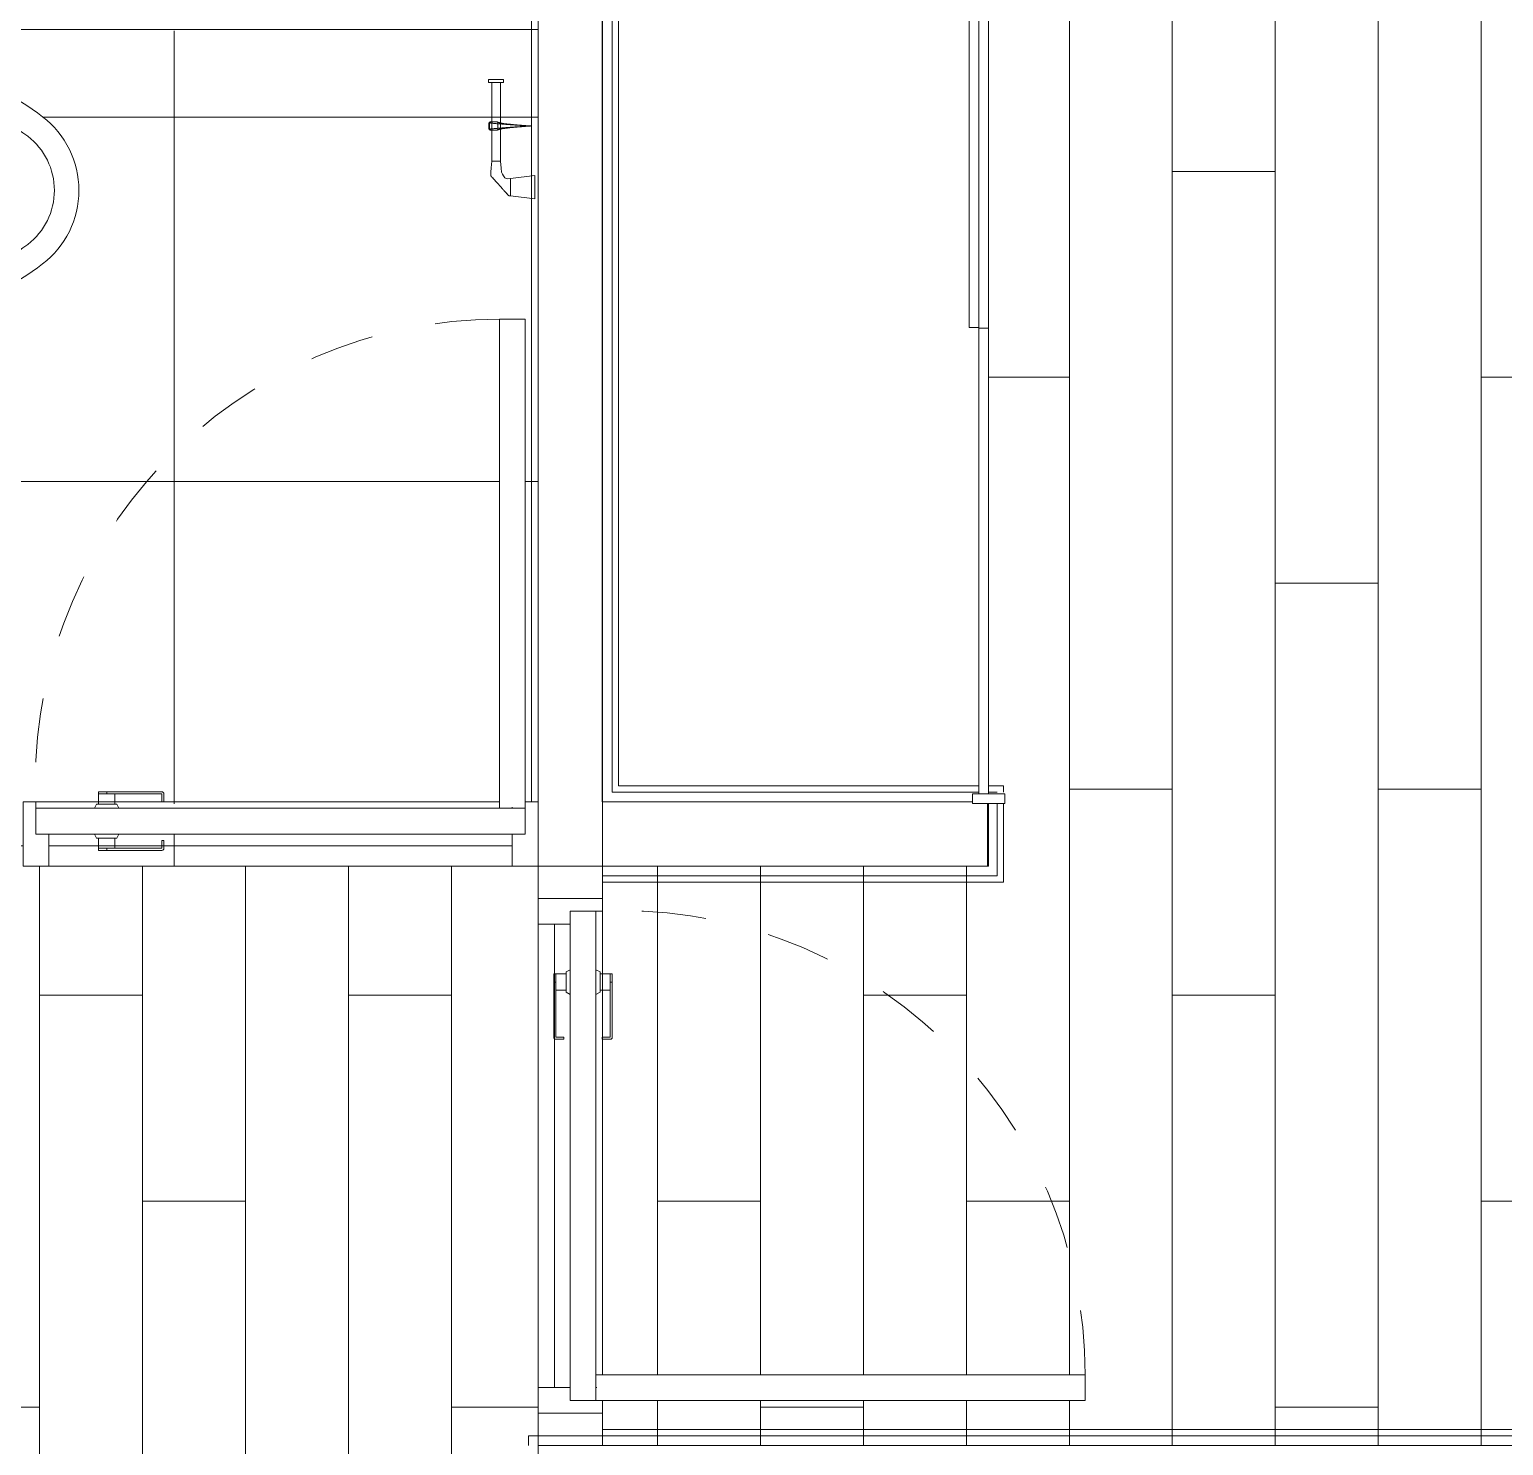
# Model space of a CAD drawing. Header units: metres. Extents: x 3856 to 4207, y -1118 to -691.
# Drawn here: x 4000.567 to 4002.857, y -987.727 to -985.527 of the extents above; entities that cross this region are included whole.
import ezdxf

# ---------------------------------------------------------------- set-up
doc = ezdxf.new("R2010")
doc.units = ezdxf.units.M
doc.linetypes.add('Derribado', pattern=[0.0048, 0.0032, -0.0016])
doc.linetypes.add('Trazo', pattern=[0.006, 0.003, -0.003])
for name, color, linetype, lineweight in [('_Hidden Lines_', 7, 'Trazo', 9), ('Casework', 7, 'Continuous', 9), ('Common Edges', 7, 'Continuous', 9), ('Detail Items', 7, 'Continuous', 9), ('Doors', 7, 'Continuous', 9), ('Floors', 7, 'Continuous', 9), ('Furniture', 7, 'Continuous', 9), ('Generic Models', 7, 'Continuous', 9), ('Linea de proyección', 7, 'Derribado', 9), ('Panel', 7, 'Continuous', 9), ('Plumbing Fixtures', 7, 'Continuous', 9), ('Surface Pattern', 7, 'Continuous', 9), ('Walls', 7, 'Continuous', 9)]:
    doc.layers.add(name, color=color, linetype=linetype, lineweight=lineweight)
doc.layers.add('ROA-E00-URB-A101-MASTER_PLAN cambio estaciomientos_dwg', color=7, linetype='Continuous', lineweight=9, true_color=0x767676)

# ---------------------------------------------------------------- blocks, each defined once
blk = doc.blocks.new('Multifuncional 2D - Closet 60x220cm-5509520-IMPLANTACIÓN - KIT COMERCIAL')
at = {"layer": '_Hidden Lines_'}
for p, q in [((1.3422, 1.0866), (-0.8578, 1.0866)), ((-0.8578, 1.0866), (-0.8578, 0.5116)), ((1.3422, 0.4866), (1.3422, 1.0866)), ((-0.122, 0.4866), (0.6025, 0.4866))]:
    blk.add_line(p, q, dxfattribs=at)
at = {"layer": 'Casework'}
for p, q in [((-0.8578, 1.0866), (1.3422, 1.0866)), ((-0.8578, 0.5116), (-0.8578, 1.0866)), ((1.3422, 1.0866), (1.3422, 0.4866)), ((0.6025, 0.4866), (-0.122, 0.4866))]:
    blk.add_line(p, q, dxfattribs=at)
blk = doc.blocks.new('Toilet-Pressure_Lite_1_0-Kohler-Highline-3519-TR - SANITARIO ACUACER PLUS REDONDO BLANCO REF_ 320381001 CORONA O SIMILAR-5486827-IMPLANTACIÓN - KIT COMERCIAL')
at = {"layer": 'Plumbing Fixtures', "color": 254, "true_color": 0xd4d4d4}
for p, q in [((0.2454, -0.0249), (-0.2454, -0.0249)), ((-0.2511, -0.1586), (-0.2605, -0.1644)), ((-0.2605, -0.1644), (-0.2208, -0.2286)), ((-0.2208, -0.2286), (-0.215, -0.225)), ((-0.1802, -0.2486), (-0.1335, -0.2486)), ((-0.1335, -0.2486), (0.1335, -0.2486)), ((0.1335, -0.2486), (0.1802, -0.2486))]:
    blk.add_line(p, q, dxfattribs=at)
for centre, radius, start, end in [((-0.2454, -0.0499), 0.025, 90, 179.9901), ((0.2454, -0.0499), 0.025, 0.0099, 90), ((0.0187, -0.0547), 0.2891, 179.041, 201.0566), ((-0.0187, -0.0547), 0.2891, 321.0402, 0.959), ((0.0187, -0.0547), 0.2891, 201.0566, 216.0714), ((0.0187, -0.0547), 0.2891, 216.0714, 218.9598), ((-0.1808, -0.216), 0.0326, 218.9598, 271.032), ((-11.2241, 2.8397), 11.5125, 343.49983, 344.43937), ((11.2241, 2.8397), 11.5125, 195.56063, 196.50017), ((0.1808, -0.216), 0.0326, 268.968, 321.0402), ((0, -0.4619), 0.1397, 57.4753, 122.5247), ((0.0203, -0.4937), 0.1774, 122.5247, 163.4753), ((-0.0203, -0.4937), 0.1774, 16.5247, 57.4753), ((0.0203, -0.4937), 0.1062, 122.5247, 163.4753), ((0, -0.4619), 0.0685, 57.4753, 122.5247), ((-0.0203, -0.4937), 0.1062, 16.5247, 57.4753), ((0.0777, -0.5107), 0.2754, 163.4753, 196.5247), ((0.0203, -0.4937), 0.2155, 162.8319, 163.4753), ((-0.0203, -0.4937), 0.2155, 16.5247, 17.1681), ((-0.0777, -0.5107), 0.2754, 343.4753, 16.5247), ((0.0777, -0.5107), 0.2373, 163.4753, 196.5247), ((-0.0777, -0.5107), 0.2373, 343.4753, 16.5247), ((0.0777, -0.5107), 0.1661, 163.4753, 196.5247), ((-0.0777, -0.5107), 0.1661, 343.4753, 16.5247), ((0.232, -0.4649), 0.327, 196.5247, 217.4753), ((-0.232, -0.4649), 0.327, 322.5247, 343.4753), ((0.232, -0.4649), 0.4363, 196.5247, 217.4753), ((0.232, -0.4649), 0.3982, 196.5247, 217.4753), ((-0.232, -0.4649), 0.3982, 322.5247, 343.4753), ((-0.232, -0.4649), 0.4363, 322.5247, 343.4753), ((0, -0.6428), 0.0347, 217.4753, 322.5247), ((0, -0.6428), 0.1059, 217.4753, 322.5247), ((0, -0.6428), 0.144, 217.4753, 322.5247)]:
    blk.add_arc(centre, radius, start, end, dxfattribs=at)
blk = doc.blocks.new('COUR-PUERTA-SIMPLE - P-05 _ 80 cm x 210 cm-V219-IMPLANTACIÓN - KIT COMERCIAL')
at = {"layer": 'Detail Items'}
for p, q in [((0.38, 0.8), (0.34, 0.8)), ((0.34, 0.8), (0.34, 0.04)), ((0.34, 0.8), (0.38, 0.8)), ((0.34, 0.04), (0.34, 0.8)), ((0.38, 0.04), (0.38, 0.8)), ((0.38, 0.8), (0.38, 0.04)), ((0.34, 0.04), (0.38, 0.04)), ((0.38, 0.04), (0.34, 0.04)), ((0.36, 0.04), (0.36, 0.0415))]:
    blk.add_line(p, q, dxfattribs=at)
at = {"layer": 'Doors'}
for p, q in [((-0.38, 0.05), (-0.4, 0.05)), ((-0.38, 0), (-0.38, 0.05)), ((-0.2857, 0.0464), (-0.289, 0.04)), ((-0.2543, 0.0464), (-0.2857, 0.0464)), ((-0.2543, 0.0464), (-0.2857, 0.0464)), ((-0.2827, 0.0654), (-0.2827, 0.0622)), ((-0.27, 0.0654), (-0.2827, 0.0654)), ((-0.2827, 0.0622), (-0.27, 0.0622)), ((-0.2827, 0.0622), (-0.2827, 0.0464)), ((-0.2573, 0.0622), (-0.2827, 0.0622)), ((-0.2573, 0.0622), (-0.2827, 0.0622)), ((-0.2827, 0.0464), (-0.2573, 0.0464)), ((-0.2827, 0.0464), (-0.2573, 0.0464)), ((-0.27, 0.0654), (-0.1842, 0.0654)), ((-0.1842, 0.0654), (-0.27, 0.0654)), ((-0.27, 0.0654), (-0.27, 0.0622)), ((-0.27, 0.0622), (-0.27, 0.0654)), ((-0.27, 0.0622), (-0.1842, 0.0622)), ((-0.1842, 0.0622), (-0.27, 0.0622)), ((-0.2573, 0.0464), (-0.2573, 0.0622)), ((-0.2509, 0.04), (-0.2543, 0.0464)), ((-0.1842, 0.0622), (-0.1842, 0.0499)), ((-0.1842, 0.0499), (-0.1842, 0.0622)), ((-0.1842, 0.0499), (-0.1811, 0.0499)), ((-0.1811, 0.0499), (-0.1842, 0.0499)), ((-0.1811, 0.0499), (-0.1811, 0.0623)), ((-0.1811, 0.0623), (-0.1811, 0.0499)), ((0.4, 0.05), (0.38, 0.05)), ((0.38, 0.04), (0.38, 0)), ((-0.289, 0), (-0.2857, -0.0064)), ((-0.2543, -0.0064), (-0.2509, 0)), ((0.38, 0), (0.36, 0)), ((0.36, 0), (0.36, -0.05)), ((-0.36, 0), (-0.38, 0)), ((-0.36, -0.05), (-0.36, 0)), ((-0.2857, -0.0064), (-0.2543, -0.0064)), ((-0.2857, -0.0064), (-0.2543, -0.0064)), ((-0.2827, -0.0064), (-0.2827, -0.0222)), ((-0.2573, -0.0064), (-0.2827, -0.0064)), ((-0.2573, -0.0064), (-0.2827, -0.0064)), ((-0.2827, -0.0222), (-0.2827, -0.0254)), ((-0.27, -0.0222), (-0.2827, -0.0222)), ((-0.2827, -0.0222), (-0.2573, -0.0222)), ((-0.2827, -0.0222), (-0.2573, -0.0222)), ((-0.27, -0.0222), (-0.1842, -0.0222)), ((-0.1842, -0.0222), (-0.27, -0.0222)), ((-0.27, -0.0254), (-0.27, -0.0222)), ((-0.27, -0.0222), (-0.27, -0.0254)), ((-0.2573, -0.0222), (-0.2573, -0.0064)), ((-0.1842, -0.0222), (-0.1842, -0.0099)), ((-0.1842, -0.0099), (-0.1842, -0.0222)), ((-0.1842, -0.0099), (-0.1811, -0.0099)), ((-0.1811, -0.0099), (-0.1842, -0.0099)), ((-0.1811, -0.0099), (-0.1811, -0.0223)), ((-0.1811, -0.0223), (-0.1811, -0.0099)), ((-0.2827, -0.0254), (-0.27, -0.0254)), ((-0.27, -0.0254), (-0.1842, -0.0254)), ((-0.1842, -0.0254), (-0.27, -0.0254)), ((-0.4, -0.05), (-0.36, -0.05)), ((0.36, -0.05), (0.4, -0.05))]:
    blk.add_line(p, q, dxfattribs=at)
at = {"layer": 'Doors', "flags": 128}
for points in [[(-0.1842, 0.0654), (-0.1835, 0.0653), (-0.1829, 0.0651), (-0.1823, 0.0647), (-0.1818, 0.0642), (-0.1814, 0.0636), (-0.1812, 0.063), (-0.1811, 0.0623)], [(-0.1811, 0.0623), (-0.1812, 0.063), (-0.1814, 0.0636), (-0.1818, 0.0642), (-0.1823, 0.0647), (-0.1829, 0.0651), (-0.1835, 0.0653), (-0.1842, 0.0654)], [(-0.1842, -0.0254), (-0.1835, -0.0253), (-0.1829, -0.0251), (-0.1823, -0.0247), (-0.1818, -0.0242), (-0.1814, -0.0236), (-0.1812, -0.023), (-0.1811, -0.0223)], [(-0.1811, -0.0223), (-0.1812, -0.023), (-0.1814, -0.0236), (-0.1818, -0.0242), (-0.1823, -0.0247), (-0.1829, -0.0251), (-0.1835, -0.0253), (-0.1842, -0.0254)]]:
    blk.add_lwpolyline(points, dxfattribs=at)
at = {"layer": 'Linea de proyección'}
blk.add_arc((0.34, 0.0789), 0.7211, 90, 183.0963, dxfattribs=at)
at = {"layer": 'Panel'}
for p, q in [((0.34, 0.04), (-0.38, 0.04)), ((-0.38, 0.04), (-0.38, 0)), ((0.38, 0), (0.38, 0.04)), ((-0.38, 0), (0.38, 0))]:
    blk.add_line(p, q, dxfattribs=at)
blk = doc.blocks.new('COUR-PUERTA-SIMPLE - P-05 _ 80 cm x 210 cm-12032437-IMPLANTACIÓN - KIT COMERCIAL')
at = {"layer": 'Detail Items'}
for p, q in [((0.38, 0.8), (0.34, 0.8)), ((0.34, 0.8), (0.34, 0.04)), ((0.34, 0.8), (0.38, 0.8)), ((0.34, 0.04), (0.34, 0.8)), ((0.38, 0.04), (0.38, 0.8)), ((0.38, 0.8), (0.38, 0.04)), ((0.34, 0.04), (0.38, 0.04)), ((0.38, 0.04), (0.34, 0.04)), ((0.36, 0.04), (0.36, 0.0415))]:
    blk.add_line(p, q, dxfattribs=at)
at = {"layer": 'Doors'}
for p, q in [((-0.38, 0.05), (-0.4, 0.05)), ((-0.4, 0.05), (-0.4, -0.05)), ((-0.38, 0), (-0.38, 0.05)), ((-0.2857, 0.0463), (-0.2891, 0.04)), ((-0.2543, 0.0463), (-0.2857, 0.0463)), ((-0.2543, 0.0463), (-0.2857, 0.0463)), ((-0.2827, 0.0654), (-0.2827, 0.0622)), ((-0.27, 0.0654), (-0.2827, 0.0654)), ((-0.2827, 0.0622), (-0.27, 0.0622)), ((-0.2827, 0.0622), (-0.2827, 0.0463)), ((-0.2573, 0.0622), (-0.2827, 0.0622)), ((-0.2573, 0.0622), (-0.2827, 0.0622)), ((-0.2827, 0.0463), (-0.2573, 0.0463)), ((-0.2827, 0.0463), (-0.2573, 0.0463)), ((-0.27, 0.0654), (-0.1842, 0.0654)), ((-0.1842, 0.0654), (-0.27, 0.0654)), ((-0.27, 0.0654), (-0.27, 0.0622)), ((-0.27, 0.0622), (-0.27, 0.0654)), ((-0.27, 0.0622), (-0.1842, 0.0622)), ((-0.1842, 0.0622), (-0.27, 0.0622)), ((-0.2573, 0.0463), (-0.2573, 0.0622)), ((-0.251, 0.04), (-0.2543, 0.0463)), ((-0.1842, 0.0622), (-0.1842, 0.0499)), ((-0.1842, 0.0499), (-0.1842, 0.0622)), ((-0.1842, 0.0499), (-0.1811, 0.0499)), ((-0.1811, 0.0499), (-0.1842, 0.0499)), ((-0.1811, 0.0499), (-0.1811, 0.0623)), ((-0.1811, 0.0623), (-0.1811, 0.0499)), ((0.4, 0.05), (0.38, 0.05)), ((0.4, -0.05), (0.4, 0.05)), ((0.38, 0.04), (0.38, 0)), ((0.38, 0), (0.36, 0)), ((0.36, 0), (0.36, -0.05)), ((-0.36, 0), (-0.38, 0)), ((-0.36, -0.05), (-0.36, 0)), ((-0.2891, 0), (-0.2857, -0.0064)), ((-0.2857, -0.0064), (-0.2543, -0.0064)), ((-0.2857, -0.0064), (-0.2543, -0.0064)), ((-0.2827, -0.0064), (-0.2827, -0.0222)), ((-0.2573, -0.0064), (-0.2827, -0.0064)), ((-0.2573, -0.0064), (-0.2827, -0.0064)), ((-0.2827, -0.0222), (-0.2827, -0.0254)), ((-0.27, -0.0222), (-0.2827, -0.0222)), ((-0.2827, -0.0222), (-0.2573, -0.0222)), ((-0.2827, -0.0222), (-0.2573, -0.0222)), ((-0.27, -0.0222), (-0.1842, -0.0222)), ((-0.1842, -0.0222), (-0.27, -0.0222)), ((-0.27, -0.0254), (-0.27, -0.0222)), ((-0.27, -0.0222), (-0.27, -0.0254)), ((-0.2573, -0.0222), (-0.2573, -0.0064)), ((-0.2543, -0.0064), (-0.251, 0)), ((-0.1842, -0.0222), (-0.1842, -0.0099)), ((-0.1842, -0.0099), (-0.1842, -0.0222)), ((-0.1842, -0.0099), (-0.1811, -0.0099)), ((-0.1811, -0.0099), (-0.1842, -0.0099)), ((-0.1811, -0.0099), (-0.1811, -0.0223)), ((-0.1811, -0.0223), (-0.1811, -0.0099)), ((-0.2827, -0.0254), (-0.27, -0.0254)), ((-0.27, -0.0254), (-0.1842, -0.0254)), ((-0.1842, -0.0254), (-0.27, -0.0254)), ((-0.4, -0.05), (-0.36, -0.05)), ((0.36, -0.05), (0.4, -0.05))]:
    blk.add_line(p, q, dxfattribs=at)
at = {"layer": 'Doors', "flags": 128}
for points in [[(-0.1842, 0.0654), (-0.1835, 0.0653), (-0.1829, 0.0651), (-0.1823, 0.0647), (-0.1818, 0.0642), (-0.1814, 0.0636), (-0.1812, 0.063), (-0.1811, 0.0623)], [(-0.1811, 0.0623), (-0.1812, 0.063), (-0.1814, 0.0636), (-0.1818, 0.0642), (-0.1823, 0.0647), (-0.1829, 0.0651), (-0.1835, 0.0653), (-0.1842, 0.0654)], [(-0.1842, -0.0254), (-0.1835, -0.0253), (-0.1829, -0.0251), (-0.1823, -0.0247), (-0.1818, -0.0242), (-0.1814, -0.0236), (-0.1812, -0.023), (-0.1811, -0.0223)], [(-0.1811, -0.0223), (-0.1812, -0.023), (-0.1814, -0.0236), (-0.1818, -0.0242), (-0.1823, -0.0247), (-0.1829, -0.0251), (-0.1835, -0.0253), (-0.1842, -0.0254)]]:
    blk.add_lwpolyline(points, dxfattribs=at)
at = {"layer": 'Linea de proyección'}
blk.add_arc((0.34, 0.0789), 0.7211, 90, 183.0963, dxfattribs=at)
at = {"layer": 'Panel'}
for p, q in [((0.34, 0.04), (-0.38, 0.04)), ((-0.38, 0.04), (-0.38, 0)), ((0.38, 0), (0.38, 0.04)), ((-0.38, 0), (0.38, 0))]:
    blk.add_line(p, q, dxfattribs=at)
blk = doc.blocks.new('CLOSET 1 - ARAYA - CLOSET A-V196-IMPLANTACIÓN - KIT COMERCIAL')
at = {"layer": 'Casework'}
for p, q in [((0.6176, -0.6), (0.6026, -0.6)), ((0.6026, -0.6), (0.6026, -0.65)), ((0.6176, -0.65), (0.6176, -0.6)), ((-1.5675, -0.625), (-1.5825, -0.625)), ((-1.5825, -0.625), (-1.5825, -0.675)), ((-1.5675, -0.675), (-1.5675, -0.625)), ((-0.8443, -0.635), (-1.5675, -0.635)), ((-1.5675, -0.635), (-1.5675, -0.65)), ((-0.8443, -0.65), (-0.8443, -0.635)), ((-0.1198, -0.62), (-0.843, -0.62)), ((-0.843, -0.62), (-0.843, -0.635)), ((-0.843, -0.635), (-0.1198, -0.635)), ((-0.1198, -0.635), (-0.1198, -0.62)), ((0.6035, -0.635), (-0.1198, -0.635)), ((-0.1198, -0.635), (-0.1198, -0.65)), ((0.6035, -0.65), (0.6035, -0.635)), ((-1.5675, -0.65), (-0.8443, -0.65)), ((-0.1198, -0.65), (0.6035, -0.65)), ((0.6026, -0.65), (0.6176, -0.65)), ((-1.5825, -0.675), (-1.5675, -0.675))]:
    blk.add_line(p, q, dxfattribs=at)
blk = doc.blocks.new('KR6155551-Portarollos-Koral-mate-black - Mate black-10613681-IMPLANTACIÓN - KIT COMERCIAL')
at = {"layer": 'Furniture'}
for p, q in [((0.107, -0.0001), (0.1115, -0.0379)), ((0.143, -0.0001), (0.107, -0.0001)), ((0.143, -0.0001), (0.107, -0.0001)), ((0.1385, -0.0379), (0.143, -0.0001)), ((0.1115, -0.0379), (0.1385, -0.0379)), ((0.1115, -0.0379), (0.1385, -0.0379)), ((-0.0375, -0.0484), (-0.0421, -0.0484)), ((-0.0421, -0.0484), (-0.0421, -0.0601)), ((-0.0421, -0.0601), (-0.0421, -0.0719)), ((-0.0375, -0.0601), (-0.0375, -0.0484)), ((0.0844, -0.0534), (-0.0375, -0.0534)), ((-0.0375, -0.0534), (-0.0375, -0.0668)), ((-0.0375, -0.0534), (-0.0375, -0.0668)), ((-0.0375, -0.0719), (-0.0375, -0.0601)), ((-0.0375, -0.0668), (0.0844, -0.0668)), ((0.0844, -0.0668), (0.0844, -0.0534)), ((0.0844, -0.0668), (0.0844, -0.0534)), ((-0.0421, -0.0719), (-0.0375, -0.0719))]:
    blk.add_line(p, q, dxfattribs=at)
at = {"layer": 'Furniture', "flags": 128}
for points in [[(0.0844, -0.0534), (0.0955, -0.0525), (0.1017, -0.0515), (0.1048, -0.0503), (0.1075, -0.0486), (0.1105, -0.0465), (0.1118, -0.0444), (0.112, -0.0425), (0.1116, -0.0379)], [(0.1116, -0.0379), (0.112, -0.0425), (0.1118, -0.0444), (0.1105, -0.0465), (0.1075, -0.0486), (0.1048, -0.0503), (0.1017, -0.0515), (0.0955, -0.0525), (0.0844, -0.0534)], [(0.1386, -0.0379), (0.1381, -0.0379), (0.1367, -0.0379), (0.1346, -0.0379), (0.1318, -0.0379), (0.1286, -0.0379), (0.1251, -0.0379), (0.1216, -0.0379), (0.1183, -0.0379), (0.1155, -0.0379), (0.1134, -0.0379), (0.112, -0.0379), (0.1116, -0.0379)], [(0.1116, -0.0379), (0.112, -0.0379), (0.1134, -0.0379), (0.1155, -0.0379), (0.1183, -0.0379), (0.1216, -0.0379), (0.1251, -0.0379), (0.1286, -0.0379), (0.1318, -0.0379), (0.1346, -0.0379), (0.1367, -0.0379), (0.1381, -0.0379), (0.1386, -0.0379)], [(0.1386, -0.0379), (0.1385, -0.0392), (0.1384, -0.0405)], [(0.1384, -0.0405), (0.1385, -0.0392), (0.1386, -0.0379)], [(0.0844, -0.0534), (0.0844, -0.0537), (0.0844, -0.0543), (0.0844, -0.0554), (0.0844, -0.0568), (0.0844, -0.0584), (0.0844, -0.0601), (0.0844, -0.0619), (0.0844, -0.0635), (0.0844, -0.0649), (0.0844, -0.0659), (0.0844, -0.0666), (0.0844, -0.0668)], [(0.0844, -0.0668), (0.0844, -0.0666), (0.0844, -0.0659), (0.0844, -0.0649), (0.0844, -0.0635), (0.0844, -0.0619), (0.0844, -0.0601), (0.0844, -0.0584), (0.0844, -0.0568), (0.0844, -0.0554), (0.0844, -0.0543), (0.0844, -0.0537), (0.0844, -0.0534)], [(0.1073, -0.0684), (0.1019, -0.0682), (0.0951, -0.0676), (0.0844, -0.0668)], [(0.0844, -0.0668), (0.0951, -0.0676), (0.1019, -0.0682), (0.1073, -0.0684)]]:
    blk.add_lwpolyline(points, dxfattribs=at)
at = {"layer": 'Furniture'}
for points, knots in [([(0.1384, -0.0405), (0.1383, -0.0405), (0.1381, -0.0407), (0.1376, -0.0411), (0.1373, -0.0414), (0.137, -0.0417), (0.1364, -0.0422), (0.1356, -0.0429), (0.1349, -0.0436), (0.1343, -0.0441), (0.1338, -0.0446), (0.1333, -0.045), (0.1326, -0.0456), (0.1317, -0.0464), (0.1308, -0.0473), (0.1301, -0.0479), (0.1295, -0.0484), (0.129, -0.0489), (0.1282, -0.0496), (0.1273, -0.0505), (0.1263, -0.0513), (0.1256, -0.052), (0.1251, -0.0524), (0.1245, -0.0529), (0.1239, -0.0535), (0.1227, -0.0546), (0.1211, -0.056), (0.1193, -0.0577), (0.118, -0.0588), (0.1173, -0.0594), (0.1168, -0.0599), (0.1162, -0.0604), (0.1155, -0.061), (0.1147, -0.0618), (0.1138, -0.0626), (0.1132, -0.0631), (0.1129, -0.0634), (0.1126, -0.0636), (0.1124, -0.0638), (0.1121, -0.0641), (0.1115, -0.0646), (0.1107, -0.0654), (0.11, -0.066), (0.1094, -0.0665), (0.1091, -0.0668), (0.1089, -0.067), (0.1087, -0.0672), (0.1084, -0.0675), (0.108, -0.0678), (0.1076, -0.0682), (0.1074, -0.0683), (0.1073, -0.0684)], [-1, -1, -1, -1, -0.944444, -0.916667, -0.902778, -0.888889, -0.861111, -0.833333, -0.805556, -0.791667, -0.777778, -0.763889, -0.75, -0.722222, -0.694444, -0.680556, -0.666667, -0.652778, -0.638889, -0.611111, -0.583333, -0.569444, -0.555556, -0.541667, -0.527778, -0.5, -0.444444, -0.388889, -0.361111, -0.347222, -0.333333, -0.319444, -0.305556, -0.277778, -0.25, -0.236111, -0.229167, -0.222222, -0.215278, -0.208333, -0.194444, -0.166667, -0.138889, -0.125, -0.111111, -0.104167, -0.097222, -0.083333, -0.055556, -0.027778, 0, 0, 0, 0]), ([(0.1073, -0.0684), (0.1074, -0.0683), (0.1076, -0.0682), (0.108, -0.0678), (0.1084, -0.0675), (0.1087, -0.0672), (0.1089, -0.067), (0.1091, -0.0668), (0.1094, -0.0665), (0.11, -0.066), (0.1107, -0.0654), (0.1115, -0.0646), (0.1121, -0.0641), (0.1124, -0.0638), (0.1126, -0.0636), (0.1129, -0.0634), (0.1132, -0.0631), (0.1138, -0.0626), (0.1147, -0.0618), (0.1155, -0.061), (0.1162, -0.0604), (0.1168, -0.0599), (0.1173, -0.0594), (0.118, -0.0588), (0.1193, -0.0577), (0.1211, -0.056), (0.1227, -0.0546), (0.1239, -0.0535), (0.1245, -0.0529), (0.1252, -0.0523), (0.1261, -0.0515), (0.1273, -0.0505), (0.1282, -0.0496), (0.129, -0.0489), (0.1295, -0.0484), (0.1301, -0.0479), (0.1308, -0.0473), (0.1317, -0.0464), (0.1326, -0.0456), (0.1333, -0.045), (0.1338, -0.0446), (0.1343, -0.0441), (0.1349, -0.0436), (0.1356, -0.0429), (0.1364, -0.0422), (0.137, -0.0417), (0.1373, -0.0414), (0.1376, -0.0411), (0.1381, -0.0407), (0.1383, -0.0405), (0.1384, -0.0405)], [-1, -1, -1, -1, -0.972222, -0.944444, -0.916667, -0.902778, -0.895833, -0.888889, -0.875, -0.861111, -0.833333, -0.805556, -0.791667, -0.784722, -0.777778, -0.770833, -0.763889, -0.75, -0.722222, -0.694444, -0.680556, -0.666667, -0.652778, -0.638889, -0.611111, -0.555556, -0.5, -0.472222, -0.458333, -0.444444, -0.416667, -0.388889, -0.361111, -0.347222, -0.333333, -0.319444, -0.305556, -0.277778, -0.25, -0.236111, -0.222222, -0.208333, -0.194444, -0.166667, -0.138889, -0.111111, -0.097222, -0.083333, -0.055556, 0, 0, 0, 0])]:
    blk.add_open_spline(points, degree=3, knots=knots, dxfattribs=at)
blk = doc.blocks.new('KR6125551-Percha-Koral-mate-black - Mate black-10354675-IMPLANTACIÓN - KIT COMERCIAL')
at = {"layer": 'Generic Models'}
for p, q in [((0.1185, -0.0587), (0.1185, -0.0687)), ((0.13, -0.0572), (0.12, -0.0572)), ((0.1315, -0.0687), (0.1315, -0.0587)), ((0.12, -0.0702), (0.13, -0.0702)), ((0.1293, -0.0714), (0.1207, -0.0714))]:
    blk.add_line(p, q, dxfattribs=at)
at = {"layer": 'Generic Models', "flags": 128}
for points in [[(0.125, -0.005), (0.1203, -0.005), (0.116, -0.005), (0.1123, -0.005), (0.1094, -0.005), (0.1076, -0.005), (0.107, -0.005), (0.1076, -0.005), (0.1094, -0.005), (0.1123, -0.005), (0.116, -0.005), (0.1203, -0.005), (0.125, -0.005)], [(0.1187, -0.0581), (0.1199, -0.0544), (0.1201, -0.0537), (0.1203, -0.0531), (0.1204, -0.0524), (0.121, -0.0498), (0.1215, -0.0454), (0.1226, -0.0361), (0.1239, -0.0207), (0.1248, -0.0084), (0.125, -0.005)], [(0.1313, -0.058), (0.1301, -0.0544), (0.1299, -0.0537), (0.1297, -0.053), (0.1296, -0.0524), (0.129, -0.0498), (0.1285, -0.0454), (0.1274, -0.036), (0.1261, -0.0207), (0.1252, -0.0084), (0.125, -0.005)], [(0.125, -0.005), (0.1297, -0.005), (0.134, -0.005), (0.1377, -0.005), (0.1406, -0.005), (0.1424, -0.005), (0.143, -0.005), (0.1424, -0.005), (0.1406, -0.005), (0.1377, -0.005), (0.134, -0.005), (0.1297, -0.005), (0.125, -0.005)], [(0.12, -0.0572), (0.1196, -0.0573), (0.1192, -0.0574), (0.1189, -0.0577), (0.1187, -0.058), (0.1186, -0.0584), (0.1185, -0.0587)], [(0.1315, -0.0587), (0.1314, -0.0583), (0.1313, -0.058), (0.1311, -0.0577), (0.1308, -0.0574), (0.1304, -0.0573), (0.13, -0.0572)], [(0.1185, -0.0687), (0.1186, -0.0691), (0.1187, -0.0695), (0.1189, -0.0698), (0.1193, -0.07), (0.1196, -0.0702), (0.12, -0.0702)], [(0.1187, -0.0694), (0.1194, -0.0706), (0.12, -0.0712), (0.1207, -0.0714)], [(0.1313, -0.0694), (0.1306, -0.0706), (0.13, -0.0712), (0.1293, -0.0714)], [(0.13, -0.0702), (0.1304, -0.0702), (0.1307, -0.07), (0.1311, -0.0698), (0.1313, -0.0695), (0.1314, -0.0691), (0.1315, -0.0687)]]:
    blk.add_lwpolyline(points, dxfattribs=at)
at = {"layer": 'Generic Models'}
for points, knots in [([(0.125, -0.005), (0.1249, -0.0061), (0.1248, -0.0085), (0.1245, -0.0124), (0.1243, -0.0164), (0.124, -0.02), (0.1238, -0.0231), (0.1234, -0.027), (0.1231, -0.0306), (0.1228, -0.0342), (0.1225, -0.0367), (0.1223, -0.039), (0.122, -0.0412), (0.1218, -0.0434), (0.1215, -0.0457), (0.1213, -0.0479), (0.121, -0.0498), (0.1208, -0.0513), (0.1205, -0.0523), (0.1203, -0.0532), (0.12, -0.0542), (0.1198, -0.0553), (0.1195, -0.0563), (0.1193, -0.0569), (0.1191, -0.0574), (0.119, -0.0577), (0.1189, -0.058), (0.1187, -0.0583), (0.1186, -0.0586), (0.1185, -0.0587)], [0, 0, 0, 0, 0.038462, 0.076923, 0.115385, 0.153846, 0.192308, 0.230769, 0.307692, 0.346154, 0.384615, 0.423077, 0.461538, 0.5, 0.538462, 0.576923, 0.615385, 0.653846, 0.692308, 0.730769, 0.769231, 0.807692, 0.846154, 0.884615, 0.903846, 0.923077, 0.942308, 0.961538, 1, 1, 1, 1]), ([(0.1185, -0.0687), (0.1186, -0.0689), (0.1188, -0.0692), (0.119, -0.0697), (0.1193, -0.07), (0.1195, -0.0701), (0.1198, -0.07), (0.12, -0.0696), (0.1203, -0.0689), (0.1205, -0.0675), (0.1208, -0.0655), (0.121, -0.063), (0.1213, -0.0602), (0.1216, -0.0563), (0.122, -0.0511), (0.1224, -0.0458), (0.1228, -0.0416), (0.123, -0.0384), (0.1233, -0.035), (0.1235, -0.0305), (0.1239, -0.0249), (0.1243, -0.0177), (0.1246, -0.0106), (0.1249, -0.0066), (0.125, -0.005)], [0, 0, 0, 0, 0.038462, 0.076923, 0.115385, 0.153846, 0.192308, 0.230769, 0.269231, 0.307692, 0.346154, 0.384615, 0.423077, 0.461538, 0.538462, 0.615385, 0.653846, 0.692308, 0.730769, 0.769231, 0.826923, 0.884615, 0.942308, 1, 1, 1, 1]), ([(0.1315, -0.0587), (0.1314, -0.0586), (0.1313, -0.0583), (0.1311, -0.058), (0.131, -0.0577), (0.1309, -0.0574), (0.1307, -0.0569), (0.1305, -0.0562), (0.1303, -0.0553), (0.13, -0.0542), (0.1298, -0.0532), (0.1295, -0.0523), (0.1293, -0.0513), (0.129, -0.0498), (0.1288, -0.0479), (0.1285, -0.0457), (0.1283, -0.0434), (0.1279, -0.0405), (0.1276, -0.0375), (0.1273, -0.0342), (0.1269, -0.0306), (0.1266, -0.027), (0.1263, -0.0231), (0.126, -0.02), (0.1258, -0.0164), (0.1255, -0.0124), (0.1253, -0.0085), (0.1251, -0.0061), (0.125, -0.005)], [0, 0, 0, 0, 0.038462, 0.057692, 0.076923, 0.096154, 0.115385, 0.153846, 0.192308, 0.230769, 0.269231, 0.307692, 0.346154, 0.384615, 0.423077, 0.461538, 0.5, 0.538462, 0.615385, 0.653846, 0.692308, 0.769231, 0.807692, 0.846154, 0.884615, 0.923077, 0.961538, 1, 1, 1, 1]), ([(0.1315, -0.0687), (0.1314, -0.0689), (0.1313, -0.0692), (0.131, -0.0697), (0.1308, -0.07), (0.1305, -0.0701), (0.1303, -0.07), (0.13, -0.0696), (0.1298, -0.0689), (0.1295, -0.0675), (0.1293, -0.0655), (0.129, -0.063), (0.1288, -0.0602), (0.1284, -0.0563), (0.128, -0.0511), (0.1276, -0.0458), (0.1273, -0.0416), (0.1269, -0.0374), (0.1265, -0.0313), (0.1261, -0.0242), (0.1258, -0.0177), (0.1254, -0.0114), (0.1252, -0.0072), (0.125, -0.005)], [0, 0, 0, 0, 0.038462, 0.076923, 0.115385, 0.153846, 0.192308, 0.230769, 0.269231, 0.307692, 0.346154, 0.384615, 0.423077, 0.461538, 0.538462, 0.615385, 0.653846, 0.692308, 0.769231, 0.846154, 0.884615, 0.923077, 1, 1, 1, 1])]:
    blk.add_open_spline(points, degree=3, knots=knots, dxfattribs=at)
blk = doc.blocks.new('EDIFICIO TIPO A_rvt-3-IMPLANTACIÓN - KIT COMERCIAL')
at = {"layer": 'Surface Pattern', "true_color": 0x808080}
h = blk.add_hatch(dxfattribs=at)
h.set_pattern_fill('FP_65', color=8, style=0, pattern_type=2)
h.set_pattern_definition([(270, (6041.702, 1034.412), (0.16, 1e-17), []), (0, (6041.702, 1034.412), (0.32, 0.32), [0.16, -1.12]), (0, (6041.862, 1033.772), (0.32, 0.32), [0.16, -1.12])])
h.paths.add_polyline_path([(4001.5051, -996.0273), (4004.9568, -996.0273), (4004.9568, -987.8273), (4001.4568, -987.8273), (4001.4568, -989.0273), (4001.3568, -989.0273), (4001.3568, -987.6373), (4001.4068, -987.6373), (4001.4068, -986.9173), (4001.3568, -986.9173), (4001.3568, -986.8273), (4000.3568, -986.8273), (4000.3568, -986.8673), (4000.3068, -986.8673), (4000.3068, -987.6873), (4000.3568, -987.6873), (4000.3568, -990.6273), (4000.2568, -990.6273), (4000.2568, -990.3273), (3998.9818, -990.3273), (3998.9818, -991.5673), (3999.9318, -991.5673), (3999.9318, -991.6073), (3998.9818, -991.6073), (3998.9818, -991.6273), (4001.4568, -991.6273), (4001.4568, -991.7423), (4001.5918, -991.7423), (4001.5918, -993.5423), (4001.4568, -993.5423), (4001.4651, -996.0273)])
h.paths.add_polyline_path([(4003.3702, -995.9513), (4003.3702, -995.1513), (4004.0702, -995.1513), (4004.0702, -993.6366), (4004.8702, -993.6366), (4004.8702, -995.9513), (4004.0702, -995.9513)])
h.paths.add_polyline_path([(4002.8254, -994.6273), (4002.8254, -994.1273), (4003.4254, -994.1273), (4003.4254, -994.6273), (4003.3702, -994.6273)])
h.paths.add_polyline_path([(4004.3068, -992.0273), (4002.7068, -992.0273), (4002.7068, -991.3273), (4004.3068, -991.3273)])
h.paths.add_polyline_path([(3999.6568, -990.2273), (3999.6568, -990.1293), (3998.5568, -990.1293), (3998.5568, -990.1143), (3999.6568, -990.1143), (3999.6568, -987.8273), (3998.5559, -987.8293), (3998.5559, -990.2273), (3998.6176, -990.2273)])
h.paths.add_polyline_path([(3999.4559, -987.7273), (4000.2568, -987.7273), (4000.2568, -987.7073), (3999.4068, -987.7073), (3999.4068, -987.6673), (4000.2668, -987.6673), (4000.2568, -986.8273), (3999.7568, -986.8273), (3999.7568, -984.5273), (3996.4068, -984.5273), (3996.4068, -987.7273), (3999.4068, -987.7273)])
h.paths.add_polyline_path([(4004.9568, -987.7273), (4004.9568, -984.5273), (4002.0568, -984.5298), (4002.0568, -986.7148), (4002.0818, -986.7148), (4002.0818, -986.7298), (4002.0568, -986.7298), (4002.0568, -986.8273), (4001.4568, -986.8273), (4001.4568, -987.6173), (4002.2068, -987.6173), (4002.2068, -987.6573), (4001.4568, -987.6573), (4001.4568, -987.7273), (4002.618, -987.7273)])
h.paths.add_polyline_path([(3996.5273, -987.295), (3996.5273, -986.895), (3996.9273, -986.895), (3996.9273, -987.295)])
h.paths.add_polyline_path([(3996.5273, -986.795), (3996.5273, -985.195), (3998.4273, -985.195), (3998.4273, -986.795), (3997.2842, -986.795)])
h.paths.add_polyline_path([(3996.788, -985.095), (3996.5273, -985.095), (3996.5273, -984.695), (3996.9273, -984.695), (3996.9273, -985.095)])
h = blk.add_hatch(dxfattribs=at)
h.set_pattern_fill('FP_67', color=8, style=0, pattern_type=2)
h.set_pattern_definition([(270, (4001.923, 1044.578), (0.566, 3e-17), []), (0, (4001.923, 1044.578), (0, 0.566), [])])
h.paths.add_polyline_path([(4000.1489, -986.8273), (4000.5568, -986.8273), (4000.5568, -986.7273), (4001.2968, -986.7373), (4001.2968, -985.9773), (4001.3368, -985.9773), (4001.3368, -986.7273), (4001.3568, -986.7273), (4001.3568, -985.5273), (4000.0266, -985.532), (4000.0933, -985.5712), (4000.1054, -985.6181), (4000.1054, -985.6438), (4000.2868, -985.5917), (4000.2891, -985.591), (4000.3939, -985.5809), (4000.4957, -985.6092), (4000.5872, -985.663), (4000.6287, -985.7136), (4000.6398, -985.7446), (4000.6287, -985.8411), (4000.5872, -985.8917), (4000.4957, -985.9455), (4000.3939, -985.9738), (4000.2891, -985.9637), (4000.2868, -985.963), (4000.1054, -985.9108), (4000.1054, -985.9575), (4000.0817, -985.9923), (4000.0154, -986.0285), (3999.9067, -986.0477), (3999.8816, -986.0227), (3999.8816, -985.5273), (3999.8568, -985.532), (3999.8568, -986.0773), (4000.4218, -986.0773), (4000.4218, -986.3988), (4000.4218, -986.4058), (4000.4218, -986.7274), (3999.8568, -986.7273), (3999.8568, -986.8273), (4000.1451, -986.8273)])
h.paths.add_polyline_path([(4001.2968, -986.8273), (4001.3168, -986.8273), (4001.3168, -986.7773), (4000.5968, -986.7773), (4000.5968, -986.8273), (4001.2845, -986.8273)])
at = {"layer": 'Common Edges'}
blk.add_line((4001.4568, -986.8273), (4001.4568, -986.8423), dxfattribs=at)
at = {"layer": 'Floors'}
for p, q in [((4001.3568, -985.5273), (4000.0161, -985.5273)), ((4001.3568, -986.7273), (4001.3568, -985.5273)), ((4002.0568, -986.7298), (4002.0568, -986.8273)), ((4001.3168, -986.8273), (4000.5968, -986.8273)), ((4000.5968, -986.8273), (4001.3168, -986.8273)), ((4002.0568, -986.8273), (4001.4568, -986.8273)), ((4001.3568, -989.0273), (4001.3568, -987.7273)), ((4001.4568, -987.7273), (4004.9568, -987.7273))]:
    blk.add_line(p, q, dxfattribs=at)
at = {"layer": 'Walls', "lineweight": 18}
for p, q in [((4001.3468, -984.5353), (4001.3468, -986.7273)), ((4001.3568, -986.7273), (4001.3568, -984.5353)), ((4001.4568, -984.5273), (4001.4568, -986.7123)), ((4001.4718, -986.7123), (4001.4718, -984.5423)), ((4001.4568, -986.7123), (4001.4568, -986.7273)), ((4002.0418, -986.7123), (4001.4718, -986.7123)), ((4002.0701, -986.7123), (4002.0568, -986.7123)), ((4001.3468, -986.7273), (4001.3568, -986.7273)), ((4001.4568, -986.7273), (4002.0318, -986.7273)), ((4002.0551, -986.7298), (4002.0551, -986.8273)), ((4002.0701, -986.8423), (4002.0701, -986.7298)), ((4001.4568, -986.8273), (4001.3568, -986.8273)), ((4001.3568, -986.8273), (4001.3568, -986.8773)), ((4002.0551, -986.8273), (4001.4568, -986.8273)), ((4001.4568, -986.8773), (4001.4568, -986.8423)), ((4001.4568, -986.8423), (4002.0551, -986.8423)), ((4002.0551, -986.8423), (4002.0701, -986.8423)), ((4001.3568, -986.8773), (4001.4568, -986.8773)), ((4001.4568, -987.6773), (4001.3568, -987.6773)), ((4001.3568, -987.6773), (4001.3568, -987.7273)), ((4001.4568, -987.7273), (4001.4568, -987.6773)), ((4004.9418, -987.7123), (4001.3418, -987.7123)), ((4001.3418, -987.7123), (4001.3418, -987.7273)), ((4001.3568, -987.7273), (4001.4568, -987.7273))]:
    blk.add_line(p, q, dxfattribs=at)
at = {"layer": 'Walls'}
for p, q in [((4001.4718, -986.7023), (4001.4718, -984.5423)), ((4001.4818, -984.5523), (4001.4818, -986.7023)), ((4001.4718, -986.7023), (4001.4718, -986.7123)), ((4002.0418, -986.7123), (4001.4718, -986.7123)), ((4001.4818, -986.7023), (4002.0418, -986.7023)), ((4002.0568, -986.7023), (4002.0801, -986.7023)), ((4002.0801, -986.7023), (4002.0568, -986.7023)), ((4002.0568, -986.7123), (4002.0701, -986.7123)), ((4002.0701, -986.7123), (4002.0568, -986.7123)), ((4002.0801, -986.7023), (4002.0801, -986.7123)), ((4002.0801, -986.7123), (4002.0801, -986.7023)), ((4000.5768, -986.7273), (4001.2968, -986.7273)), ((4002.0701, -986.8423), (4002.0701, -986.7298)), ((4002.0701, -986.7298), (4002.0701, -986.8423)), ((4002.0801, -986.8423), (4002.0801, -986.7298)), ((4002.0801, -986.7298), (4002.0801, -986.8423)), ((4001.3168, -986.8273), (4000.5968, -986.8273)), ((4001.4568, -986.8423), (4002.0701, -986.8423)), ((4002.0701, -986.8423), (4001.4568, -986.8423)), ((4001.4568, -986.8523), (4002.0801, -986.8523)), ((4002.0801, -986.8523), (4001.4568, -986.8523)), ((4002.0801, -986.8423), (4002.0801, -986.8523)), ((4002.0801, -986.8523), (4002.0801, -986.8423)), ((4001.4568, -986.8973), (4001.4568, -987.6173)), ((4001.3568, -987.6373), (4001.3568, -986.9173)), ((4004.9318, -987.7023), (4001.4568, -987.7023)), ((4001.4568, -987.7023), (4004.9318, -987.7023)), ((4004.9418, -987.7123), (4001.4568, -987.7123)), ((4001.4568, -987.7123), (4004.9418, -987.7123))]:
    blk.add_line(p, q, dxfattribs=at)
at = {"layer": 'Casework', "lineweight": 9}
for name, p, rotation in [('Multifuncional 2D - Closet 60x220cm-5509520-IMPLANTACIÓN - KIT COMERCIAL', (4002.5433, -985.8696), 90.00000000000001), ('CLOSET 1 - ARAYA - CLOSET A-V196-IMPLANTACIÓN - KIT COMERCIAL', (4001.4068, -985.1473), 90)]:
    blk.add_blockref(name, p, dxfattribs=dict(at, rotation=rotation))
at = {"layer": 'Doors', "lineweight": 9}
blk.add_blockref('COUR-PUERTA-SIMPLE - P-05 _ 80 cm x 210 cm-12032437-IMPLANTACIÓN - KIT COMERCIAL', (4000.9568, -986.7773), dxfattribs=at)
at = {"layer": 'Doors', "lineweight": 9, "rotation": 270}
blk.add_blockref('COUR-PUERTA-SIMPLE - P-05 _ 80 cm x 210 cm-V219-IMPLANTACIÓN - KIT COMERCIAL', (4001.4068, -987.2773), dxfattribs=at)
at = {"layer": 'Furniture', "lineweight": 9, "rotation": 270}
blk.add_blockref('KR6155551-Portarollos-Koral-mate-black - Mate black-10613681-IMPLANTACIÓN - KIT COMERCIAL', (4001.3518, -985.6473), dxfattribs=at)
at = {"layer": 'Generic Models', "lineweight": 9, "rotation": 270}
blk.add_blockref('KR6125551-Percha-Koral-mate-black - Mate black-10354675-IMPLANTACIÓN - KIT COMERCIAL', (4001.3518, -985.5523), dxfattribs=at)
at = {"layer": 'Plumbing Fixtures', "lineweight": 9, "rotation": 90.0000000000799}
blk.add_blockref('Toilet-Pressure_Lite_1_0-Kohler-Highline-3519-TR - SANITARIO ACUACER PLUS REDONDO BLANCO REF_ 320381001 CORONA O SIMILAR-5486827-IMPLANTACIÓN - KIT COMERCIAL', (3999.8568, -985.7773), dxfattribs=at)
blk = doc.blocks.new('ROA-E00-URB-A101-MASTER_PLAN cambio estaciomientos_dwg_ROA-E01-ARQ-R23_rvt-3-Master Plan - Etapa 1-7986584-IMPLANTACIÓN - KIT COMERCIAL')
at = {"layer": 'Walls'}
blk.add_line((986.7298, 4002.0551), (986.8273, 4002.0551), dxfattribs=at)
blk = doc.blocks.new('ROA-E00-URB-A101-MASTER_PLAN cambio estaciomientos_dwg_ROA-E01-EST-R23_rvt-3-Master Plan - Etapa 1-7986862-IMPLANTACIÓN - KIT COMERCIAL')
at = {"layer": 'Common Edges'}
blk.add_line((986.7273, 4001.4568), (986.8273, 4001.4568), dxfattribs=at)
at = {"layer": 'Walls'}
blk.add_line((986.8273, 4002.0551), (986.7298, 4002.0551), dxfattribs=at)
blk = doc.blocks.new('ROA-E00-URB-A101-MASTER_PLAN cambio estaciomientos_dwg-7942325-IMPLANTACIÓN - KIT COMERCIAL')
for name in ['ROA-E00-URB-A101-MASTER_PLAN cambio estaciomientos_dwg_ROA-E01-EST-R23_rvt-3-Master Plan - Etapa 1-7986862-IMPLANTACIÓN - KIT COMERCIAL', 'ROA-E00-URB-A101-MASTER_PLAN cambio estaciomientos_dwg_ROA-E01-ARQ-R23_rvt-3-Master Plan - Etapa 1-7986584-IMPLANTACIÓN - KIT COMERCIAL']:
    blk.add_blockref(name, (0, 0))

msp = doc.modelspace()

# ---------------------------------------------------------------- block references
at = {"lineweight": 5}
msp.add_blockref('EDIFICIO TIPO A_rvt-3-IMPLANTACIÓN - KIT COMERCIAL', (0, 0), dxfattribs=at)
at = {"layer": 'ROA-E00-URB-A101-MASTER_PLAN cambio estaciomientos_dwg', "color": 7, "rotation": 269.9999999999999}
msp.add_blockref('ROA-E00-URB-A101-MASTER_PLAN cambio estaciomientos_dwg-7942325-IMPLANTACIÓN - KIT COMERCIAL', (0, 0), dxfattribs=at)

doc.saveas('drawing.dxf')
